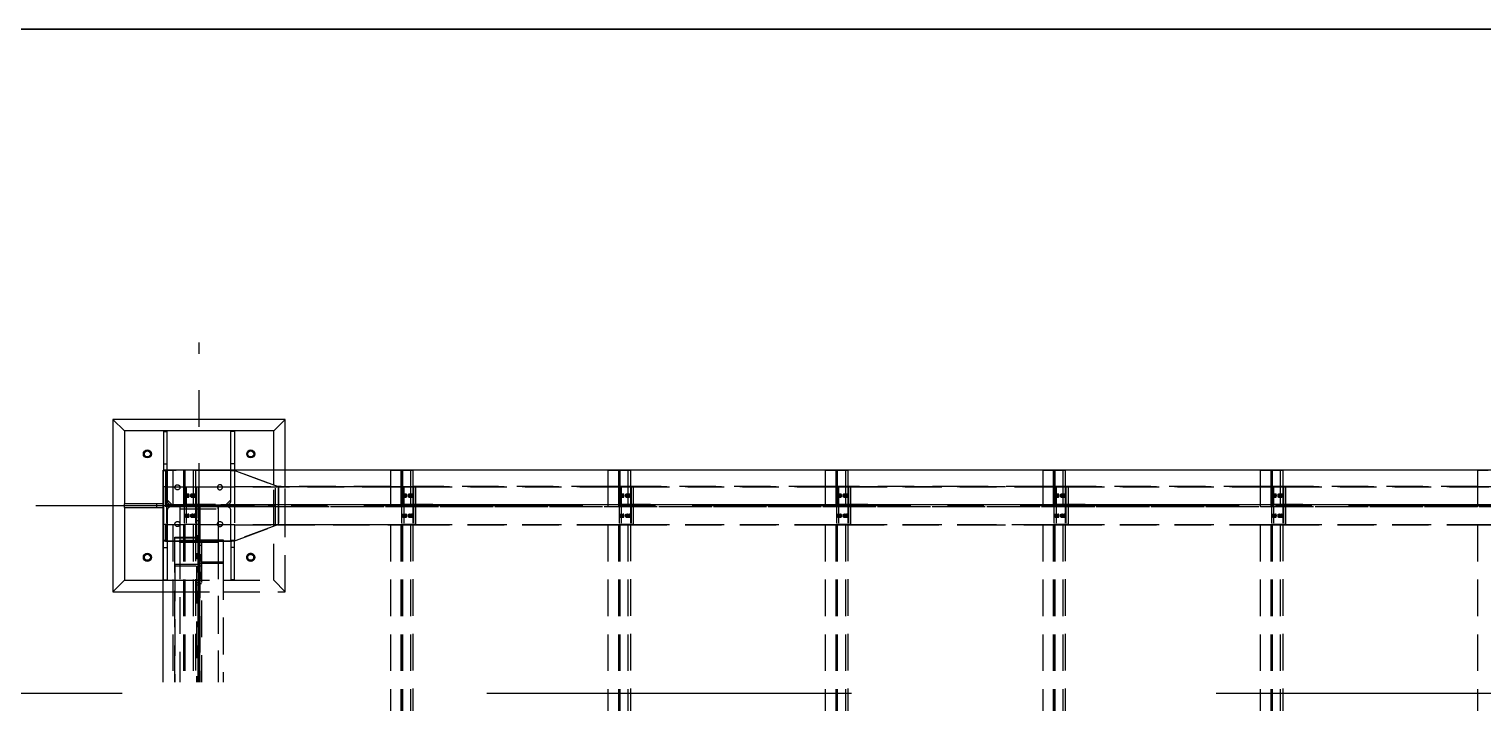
# Model space of a CAD drawing. Header units: millimetres. Extents: x 0 to 42050, y 0 to 29700.
# Drawn here: x 34969 to 35602, y 21889 to 22182 of the extents above; entities that cross this region are included whole.
import ezdxf

# ---------------------------------------------------------------- set-up
doc = ezdxf.new("R2010")
doc.units = ezdxf.units.MM
doc.header["$LTSCALE"] = 50
for name, pattern in [('CENTER2', [28.575, 19.05, -3.175, 3.175, -3.175]), ('HIDDEN2', [4.7625, 3.175, -1.5875]), ('PHANTOM', [63.5, 31.75, -6.35, 6.35, -6.35, 6.35, -6.35]), ('PHANTOM2', [31.75, 15.875, -3.175, 3.175, -3.175, 3.175, -3.175])]:
    doc.linetypes.add(name, pattern=pattern)
for name, color, linetype in [('ESTRUTURA EXISTENTE', 7, 'Continuous'), ('EXISTENTE', 8, 'PHANTOM2'), ('SDM', 7, 'Continuous'), ('TC1', 8, 'CENTER2'), ('TDM', 2, 'Continuous')]:
    doc.layers.add(name, color=color, linetype=linetype)
doc.layers.add('HIDDEN', color=8, linetype='HIDDEN2', transparency=0.4)
doc.layers.add('TLM', color=1, linetype='PHANTOM', lineweight=30)

# ---------------------------------------------------------------- blocks, each defined once
blk = doc.blocks.new('A$C0860f657')
at = {"layer": 'HIDDEN'}
for p, q in [((-20604.1, 3777.2), (-20604.1, 3747.2)), ((-20604.1, 3747.2), (-20603.8, 3747.2)), ((-20603.8, 3677.2), (-20603.8, 3748.7)), ((-20603.8, 3747.2), (-20603.8, 3747.2)), ((-20603.8, 3442.2), (-20603.8, 3747.2)), ((-20603.8, 3747.2), (-20588.4, 3747.2)), ((-20596.1, 3748.7), (-20596.1, 3440.7)), ((-20591.1, 3748.7), (-20591.1, 3677.2)), ((-20311.2, 3747.2), (-20588.4, 3747.2)), ((-20588.4, 3747.2), (-20588.4, 3615.7)), ((-20588.2, 3747.2), (-20588.2, 3748.7)), ((-20563.3, 3748.7), (-20563.3, 2826.8)), ((-20517.5, 3748.7), (-20517.5, 2826.8)), ((-20512.4, 3748.7), (-20512.4, 2826.8)), ((-20511.2, 3748.7), (-20511.2, 2826.8)), ((-20475.7, 3748.7), (-20475.7, 2826.8)), ((-20465.4, 3748.7), (-20465.4, 3677.2)), ((-20311.5, 3747.2), (-20311.5, 3748.7)), ((-20311.2, 3747.2), (-20295.8, 3747.2)), ((-20311.2, 3615.7), (-20311.2, 3747.2)), ((-20298.8, 3748.7), (-20103.8, 3677.2)), ((-20103.8, 3677.2), (-20298.8, 3748.7)), ((-20295.8, 3747.2), (-20295.8, 3442.2)), ((-20295.6, 3747.2), (-20295.8, 3747.2)), ((-20295.6, 3777.2), (-20295.6, 3747.5)), ((-20295.6, 3747.5), (-20295.6, 3747.2)), ((-20124.8, 3684.9), (-20124.8, 3748.7)), ((-20074.8, 3678.2), (-20074.8, 3748.7)), ((-19616.5, 3748.7), (-19616.5, -2559.3)), ((-19616.5, 3748.7), (-19570.7, 3748.7)), ((-19570.7, 3748.7), (-19562.5, 3748.7)), ((-19570.7, 3748.7), (-19570.7, -2559.3)), ((-19565.6, 3748.7), (-19565.6, -2559.3)), ((-19564.4, 3748.7), (-19564.4, -2559.3)), ((-19562.5, 3748.7), (-19562.2, 3748.7)), ((-19562.2, 3748.7), (-19528.2, 3748.7)), ((-19528.9, 3748.7), (-19528.9, -2559.3)), ((-19528.2, 3748.7), (-19518.6, 3748.7)), ((-19518.6, 3748.7), (-19518.6, 3677.2)), ((-18669.8, 3748.7), (-18669.8, -2559.3)), ((-18669.8, 3748.7), (-18623.9, 3748.7)), ((-18623.9, 3748.7), (-18615.7, 3748.7)), ((-18623.9, 3748.7), (-18623.9, -2559.3)), ((-18618.8, 3748.7), (-18618.8, -2559.3)), ((-18617.6, 3748.7), (-18617.6, -2559.3)), ((-18615.7, 3748.7), (-18615.4, 3748.7)), ((-18615.4, 3748.7), (-18581.4, 3748.7)), ((-18582.1, 3748.7), (-18582.1, -2559.3)), ((-18581.4, 3748.7), (-18571.8, 3748.7)), ((-18571.8, 3748.7), (-18571.8, 3677.2)), ((-17723, 3748.7), (-17723, -2559.3)), ((-17723, 3748.7), (-17677.1, 3748.7)), ((-17677.1, 3748.7), (-17668.9, 3748.7)), ((-17677.1, 3748.7), (-17677.1, -2559.3)), ((-17672.1, 3748.7), (-17672.1, -2559.3)), ((-17670.8, 3748.7), (-17670.8, -2559.3)), ((-17668.9, 3748.7), (-17668.6, 3748.7)), ((-17668.6, 3748.7), (-17634.6, 3748.7)), ((-17635.3, 3748.7), (-17635.3, -2559.3)), ((-17634.6, 3748.7), (-17625, 3748.7)), ((-17625, 3748.7), (-17625, 3677.2)), ((-16776.2, 3748.7), (-16776.2, -2559.3)), ((-16776.2, 3748.7), (-16730.4, 3748.7)), ((-16730.4, 3748.7), (-16722.2, 3748.7)), ((-16730.4, 3748.7), (-16730.4, -2559.3)), ((-16725.3, 3748.7), (-16725.3, -2559.3)), ((-16724.1, 3748.7), (-16724.1, -2559.3)), ((-16722.2, 3748.7), (-16721.8, 3748.7)), ((-16721.8, 3748.7), (-16687.9, 3748.7)), ((-16688.5, 3748.7), (-16688.5, -2559.3)), ((-16687.9, 3748.7), (-16678.2, 3748.7)), ((-16678.2, 3748.7), (-16678.2, 3677.2)), ((-15829.4, 3748.7), (-15829.4, -2559.3)), ((-15829.4, 3748.7), (-15783.6, 3748.7)), ((-15783.6, 3748.7), (-15775.4, 3748.7)), ((-15783.6, 3748.7), (-15783.6, -2559.3)), ((-15778.5, 3748.7), (-15778.5, -2559.3)), ((-15777.3, 3748.7), (-15777.3, -2559.3)), ((-15775.4, 3748.7), (-15775, 3748.7)), ((-15775, 3748.7), (-15741.1, 3748.7)), ((-15741.8, 3748.7), (-15741.8, -2559.3)), ((-15741.1, 3748.7), (-15731.4, 3748.7)), ((-15731.4, 3748.7), (-15731.4, 3677.2)), ((-14882.6, 3748.7), (-14882.6, -2559.3)), ((-14882.6, 3748.7), (-14836.8, 3748.7)), ((-20591.1, 3677.2), (-20603.8, 3677.2)), ((-20603.8, 3677.2), (-20603.8, 3512.2)), ((-20591.1, 3677.2), (-20563.3, 3677.2)), ((-20591.1, 3677.2), (-20591.1, 3512.2)), ((-20591.1, 3677.2), (-20591.1, 3512.2)), ((-20563.3, 3677.2), (-20514.4, 3677.2)), ((-20514.4, 3677.2), (-20505.5, 3677.2)), ((-20514.4, 3677.2), (-20514.4, 3512.2)), ((-20505.5, 3677.2), (-20505.5, 3512.2)), ((-20505.5, 3677.2), (-20453.4, 3677.2)), ((-20465.4, 3677.2), (-20465.4, 3512.2)), ((-20462.3, 3677.2), (-20462.3, 3512.2)), ((-20453.4, 3677.2), (-19616.5, 3677.2)), ((-20453.4, 3677.2), (-20453.4, 3599.4)), ((-20295.8, 3678.2), (-20103.8, 3678.2)), ((-20295.8, 3678.2), (-20295.8, 3511.2)), ((-20124.8, 3504.5), (-20124.8, 3684.9)), ((-20116.5, 3512.2), (-20116.5, 3677.2)), ((-20103.8, 3678.2), (-20106.5, 3678.2)), ((-19616.5, 3678.2), (-20103.8, 3678.2)), ((-20103.8, 3677.2), (-20103.8, 3678.2)), ((-20103.8, 3678.2), (-19616.5, 3678.2)), ((-20103.8, 3677.2), (-20103.8, 3677.2)), ((-20103.8, 3677.2), (-20103.8, 3512.2)), ((-20103.8, 3512.2), (-20103.8, 3677.2)), ((-20074.8, 3511.2), (-20074.8, 3678.2)), ((-19616.5, 3678.2), (-19518.6, 3678.2)), ((-19616.5, 3677.2), (-19567.6, 3677.2)), ((-19567.6, 3677.2), (-19558.7, 3677.2)), ((-19567.6, 3677.2), (-19567.6, 3512.2)), ((-19558.7, 3677.2), (-19558.7, 3512.2)), ((-19558.7, 3677.2), (-19506.6, 3677.2)), ((-18669.8, 3678.2), (-19518.6, 3678.2)), ((-19518.6, 3678.2), (-18669.8, 3678.2)), ((-19518.6, 3677.2), (-19518.6, 3512.2)), ((-19515.5, 3677.2), (-19515.5, 3512.2)), ((-19506.6, 3677.2), (-18669.8, 3677.2)), ((-19506.6, 3677.2), (-19506.6, 3599.4)), ((-18571.8, 3678.2), (-18669.8, 3678.2)), ((-18669.8, 3677.2), (-18620.8, 3677.2)), ((-18620.8, 3677.2), (-18611.9, 3677.2)), ((-18620.8, 3677.2), (-18620.8, 3512.2)), ((-18611.9, 3677.2), (-18611.9, 3512.2)), ((-18611.9, 3677.2), (-18559.8, 3677.2)), ((-17723, 3678.2), (-18571.8, 3678.2)), ((-18571.8, 3678.2), (-17723, 3678.2)), ((-18571.8, 3677.2), (-18571.8, 3512.2)), ((-18568.7, 3677.2), (-18568.7, 3512.2)), ((-18559.8, 3677.2), (-17723, 3677.2)), ((-18559.8, 3677.2), (-18559.8, 3599.4)), ((-17625, 3678.2), (-17723, 3678.2)), ((-17723, 3677.2), (-17674, 3677.2)), ((-17674, 3677.2), (-17665.1, 3677.2)), ((-17674, 3677.2), (-17674, 3512.2)), ((-17665.1, 3677.2), (-17665.1, 3512.2)), ((-17665.1, 3677.2), (-17613, 3677.2)), ((-17097.3, 3678.2), (-17625, 3678.2)), ((-17625, 3678.2), (-17097.3, 3678.2)), ((-17625, 3677.2), (-17625, 3512.2)), ((-17621.9, 3677.2), (-17621.9, 3512.2)), ((-17613, 3677.2), (-16776.2, 3677.2)), ((-17613, 3677.2), (-17613, 3599.4)), ((-16776.2, 3678.2), (-17097.3, 3678.2)), ((-17097.3, 3678.2), (-16776.2, 3678.2)), ((-16678.2, 3678.2), (-16776.2, 3678.2)), ((-16776.2, 3677.2), (-16727.3, 3677.2)), ((-16727.3, 3677.2), (-16718.3, 3677.2)), ((-16727.3, 3677.2), (-16727.3, 3512.2)), ((-16718.3, 3677.2), (-16718.3, 3512.2)), ((-16718.3, 3677.2), (-16666.2, 3677.2)), ((-15829.4, 3678.2), (-16678.2, 3678.2)), ((-16678.2, 3678.2), (-15829.4, 3678.2)), ((-16678.2, 3677.2), (-16678.2, 3512.2)), ((-16675.1, 3677.2), (-16675.1, 3512.2)), ((-16666.2, 3677.2), (-15829.4, 3677.2)), ((-16666.2, 3677.2), (-16666.2, 3599.4)), ((-15731.4, 3678.2), (-15829.4, 3678.2)), ((-15829.4, 3677.2), (-15780.5, 3677.2)), ((-15780.5, 3677.2), (-15771.5, 3677.2)), ((-15780.5, 3677.2), (-15780.5, 3512.2)), ((-15771.5, 3677.2), (-15771.5, 3512.2)), ((-15771.5, 3677.2), (-15719.4, 3677.2)), ((-14882.6, 3678.2), (-15731.4, 3678.2)), ((-15731.4, 3678.2), (-14882.6, 3678.2)), ((-15731.4, 3677.2), (-15731.4, 3512.2)), ((-15728.4, 3677.2), (-15728.4, 3512.2)), ((-15719.4, 3677.2), (-14882.6, 3677.2)), ((-15719.4, 3677.2), (-15719.4, 3599.4)), ((-14882.6, 3678.2), (-14784.7, 3678.2)), ((-14882.6, 3677.2), (-14833.7, 3677.2)), ((-20588.4, 3619.6), (-20568.4, 3599.6)), ((-20509, 3645.4), (-20495.3, 3645.4)), ((-20509, 3631.4), (-20495.3, 3631.4)), ((-20483.4, 3645.4), (-20469.7, 3645.4)), ((-20483.4, 3631.4), (-20469.7, 3631.4)), ((-20331.2, 3599.6), (-20311.2, 3619.6)), ((-19562.3, 3645.4), (-19548.5, 3645.4)), ((-19562.3, 3631.4), (-19548.5, 3631.4)), ((-19536.6, 3645.4), (-19522.9, 3645.4)), ((-19536.6, 3631.4), (-19522.9, 3631.4)), ((-18615.5, 3645.4), (-18601.8, 3645.4)), ((-18615.5, 3631.4), (-18601.8, 3631.4)), ((-18589.8, 3645.4), (-18576.1, 3645.4)), ((-18589.8, 3631.4), (-18576.1, 3631.4)), ((-17668.7, 3645.4), (-17655, 3645.4)), ((-17668.7, 3631.4), (-17655, 3631.4)), ((-17643, 3645.4), (-17629.3, 3645.4)), ((-17643, 3631.4), (-17629.3, 3631.4)), ((-16721.9, 3645.4), (-16708.2, 3645.4)), ((-16721.9, 3631.4), (-16708.2, 3631.4)), ((-16696.2, 3645.4), (-16682.5, 3645.4)), ((-16696.2, 3631.4), (-16682.5, 3631.4)), ((-15775.1, 3645.4), (-15761.4, 3645.4)), ((-15775.1, 3631.4), (-15761.4, 3631.4)), ((-15749.5, 3645.4), (-15735.8, 3645.4)), ((-15749.5, 3631.4), (-15735.8, 3631.4)), ((-20603.8, 3602.6), (-20605.5, 3602.6)), ((-20605.5, 3586.7), (-20603.8, 3586.7)), ((-8765.5, 3597.8), (-20591.1, 3597.8)), ((-20386.6, 3591.6), (-20591.1, 3591.6)), ((-20591.1, 3591.6), (-8765.5, 3591.6)), ((-20588.4, 3573.6), (-20588.4, 3442.2)), ((-20572.3, 3599.6), (-20327.3, 3599.6)), ((-20327.3, 3589.7), (-20572.3, 3589.7)), ((-20568.4, 3599.6), (-20331.2, 3599.6)), ((-20533.3, 3591.2), (-20366.3, 3591.2)), ((-20533.3, 3591.2), (-20533.3, 3443.7)), ((-20533.3, 3581.2), (-20366.3, 3581.2)), ((-20509, 3557.9), (-20495.3, 3557.9)), ((-20505.5, 3599.4), (-20505.5, 3589.9)), ((-20477.3, 3599.4), (-20505.5, 3599.4)), ((-20477.3, 3589.9), (-20505.5, 3589.9)), ((-20483.4, 3557.9), (-20469.7, 3557.9)), ((-20477.3, 3599.4), (-20477.3, 3589.9)), ((-20388.4, 3599.4), (-20477.3, 3599.4)), ((-20388.4, 3589.9), (-20477.3, 3589.9)), ((-20453.8, 3589.7), (-20445.9, 3589.7)), ((-20453.8, 2826.8), (-20453.8, 3589.7)), ((-20453.6, 3583.3), (-20453.6, 3591.2)), ((-20453.6, 3576.2), (-20453.6, 3583.3)), ((-20446, 3576.2), (-20453.6, 3576.2)), ((-20453.6, 3576.2), (-20453.6, 2826.8)), ((-20453.4, 3599.4), (-20453.4, 3589.9)), ((-20453.4, 3589.9), (-20453.4, 3512.2)), ((-20446, 3591.2), (-20446, 3583.3)), ((-20446, 2826.8), (-20446, 3591.2)), ((-20446, 3583.3), (-20446, 3576.2)), ((-20445.9, 3589.7), (-20445.9, 2826.8)), ((-20388.4, 3599.4), (-20388.4, 3589.9)), ((-20378.2, 3599.4), (-20388.4, 3599.4)), ((-20378.2, 3589.9), (-20388.4, 3589.9)), ((-20386.6, 3591.5), (-20386.6, 3597.9)), ((-20386.6, 3597.9), (-20116.5, 3597.9)), ((-20116.5, 3591.5), (-20386.6, 3591.5)), ((-20378.2, 3599.4), (-20378.2, 3589.9)), ((-20366.3, 3581.2), (-20366.3, 3591.2)), ((-20366.3, 3591.2), (-20366.3, 3440.7)), ((-20311.2, 3442.2), (-20311.2, 3573.6)), ((-20295.8, 3598.5), (-20287.9, 3598.5)), ((-20287.9, 3590.9), (-20295.8, 3590.9)), ((-20287.9, 3598.5), (-20280.8, 3598.5)), ((-20280.8, 3590.9), (-20287.9, 3590.9)), ((-8920.3, 3598.5), (-20280.8, 3598.5)), ((-20280.8, 3598.5), (-20280.8, 3590.9)), ((-20280.8, 3590.9), (-8920.3, 3590.9)), ((-19562.3, 3557.9), (-19548.5, 3557.9)), ((-19558.7, 3599.4), (-19558.7, 3589.9)), ((-19530.5, 3599.4), (-19558.7, 3599.4)), ((-19530.5, 3589.9), (-19558.7, 3589.9)), ((-19536.6, 3557.9), (-19522.9, 3557.9)), ((-19530.5, 3599.4), (-19530.5, 3589.9)), ((-19441.7, 3599.4), (-19530.5, 3599.4)), ((-19441.7, 3589.9), (-19530.5, 3589.9)), ((-19506.6, 3599.4), (-19506.6, 3589.9)), ((-19506.6, 3589.9), (-19506.6, 3512.2)), ((-19441.7, 3599.4), (-19441.7, 3589.9)), ((-19431.4, 3599.4), (-19441.7, 3599.4)), ((-19431.4, 3589.9), (-19441.7, 3589.9)), ((-19431.4, 3599.4), (-19431.4, 3589.9)), ((-18615.5, 3557.9), (-18601.8, 3557.9)), ((-18611.9, 3599.4), (-18611.9, 3589.9)), ((-18583.7, 3599.4), (-18611.9, 3599.4)), ((-18583.7, 3589.9), (-18611.9, 3589.9)), ((-18589.8, 3557.9), (-18576.1, 3557.9)), ((-18583.7, 3599.4), (-18583.7, 3589.9)), ((-18494.9, 3599.4), (-18583.7, 3599.4)), ((-18494.9, 3589.9), (-18583.7, 3589.9)), ((-18559.8, 3599.4), (-18559.8, 3589.9)), ((-18559.8, 3589.9), (-18559.8, 3512.2)), ((-18494.9, 3599.4), (-18494.9, 3589.9)), ((-18484.6, 3599.4), (-18494.9, 3599.4)), ((-18484.6, 3589.9), (-18494.9, 3589.9)), ((-18484.6, 3599.4), (-18484.6, 3589.9)), ((-17668.7, 3557.9), (-17655, 3557.9)), ((-17665.1, 3599.4), (-17665.1, 3589.9)), ((-17636.9, 3599.4), (-17665.1, 3599.4)), ((-17636.9, 3589.9), (-17665.1, 3589.9)), ((-17643, 3557.9), (-17629.3, 3557.9)), ((-17636.9, 3599.4), (-17636.9, 3589.9)), ((-17548.1, 3599.4), (-17636.9, 3599.4)), ((-17548.1, 3589.9), (-17636.9, 3589.9)), ((-17613, 3599.4), (-17613, 3589.9)), ((-17613, 3589.9), (-17613, 3512.2)), ((-17548.1, 3599.4), (-17548.1, 3589.9)), ((-17537.8, 3599.4), (-17548.1, 3599.4)), ((-17537.8, 3589.9), (-17548.1, 3589.9)), ((-17537.8, 3599.4), (-17537.8, 3589.9)), ((-16721.9, 3557.9), (-16708.2, 3557.9)), ((-16718.3, 3599.4), (-16718.3, 3589.9)), ((-16690.1, 3599.4), (-16718.3, 3599.4)), ((-16690.1, 3589.9), (-16718.3, 3589.9)), ((-16696.2, 3557.9), (-16682.5, 3557.9)), ((-16690.1, 3599.4), (-16690.1, 3589.9)), ((-16601.3, 3599.4), (-16690.1, 3599.4)), ((-16601.3, 3589.9), (-16690.1, 3589.9)), ((-16666.2, 3599.4), (-16666.2, 3589.9)), ((-16666.2, 3589.9), (-16666.2, 3512.2)), ((-16601.3, 3599.4), (-16601.3, 3589.9)), ((-16591, 3599.4), (-16601.3, 3599.4)), ((-16591, 3589.9), (-16601.3, 3589.9)), ((-16591, 3599.4), (-16591, 3589.9)), ((-15775.1, 3557.9), (-15761.4, 3557.9)), ((-15771.5, 3599.4), (-15771.5, 3589.9)), ((-15743.4, 3599.4), (-15771.5, 3599.4)), ((-15743.4, 3589.9), (-15771.5, 3589.9)), ((-15749.5, 3557.9), (-15735.8, 3557.9)), ((-15743.4, 3599.4), (-15743.4, 3589.9)), ((-15654.5, 3599.4), (-15743.4, 3599.4)), ((-15654.5, 3589.9), (-15743.4, 3589.9)), ((-15719.4, 3599.4), (-15719.4, 3589.9)), ((-15719.4, 3589.9), (-15719.4, 3512.2)), ((-15654.5, 3599.4), (-15654.5, 3589.9)), ((-15644.2, 3599.4), (-15654.5, 3599.4)), ((-15644.2, 3589.9), (-15654.5, 3589.9)), ((-15644.2, 3599.4), (-15644.2, 3589.9)), ((-20591.1, 3512.2), (-20603.8, 3512.2)), ((-20603.8, 3512.2), (-20603.8, 3440.7)), ((-20591.1, 3512.2), (-20563.3, 3512.2)), ((-20591.1, 3440.7), (-20591.1, 3512.2)), ((-20563.3, 3512.2), (-20514.4, 3512.2)), ((-20505.5, 3512.2), (-20514.4, 3512.2)), ((-20509, 3543.9), (-20495.3, 3543.9)), ((-20453.4, 3512.2), (-20505.5, 3512.2)), ((-20483.4, 3543.9), (-20469.7, 3543.9)), ((-20465.4, 3512.2), (-20465.4, 2826.8)), ((-20460.2, 3462.4), (-20460.2, 3528)), ((-20457, 3530.5), (-20453.8, 3530.5)), ((-20453.8, 3530.5), (-20453.8, 3452.6)), ((-20453.8, 2826.8), (-20453.8, 3530.5)), ((-20453.4, 3512.2), (-19616.5, 3512.2)), ((-20366.3, 3512.2), (-20366.3, 3506.6)), ((-20298.8, 3440.7), (-20103.8, 3512.2)), ((-20103.8, 3512.2), (-20298.8, 3440.7)), ((-20295.8, 3511.2), (-20106.5, 3511.2)), ((-20124.8, 3269.7), (-20124.8, 3504.5)), ((-20106.5, 3511.2), (-20103.8, 3511.2)), ((-20103.8, 3512.2), (-20103.8, 3512.2)), ((-20103.8, 3512.2), (-20103.8, 3512.2)), ((-20103.8, 3512.2), (-19616.5, 3512.2)), ((-20103.8, 3511.2), (-20103.8, 3512.2)), ((-20103.8, 3511.2), (-19616.5, 3511.2)), ((-20074.8, 3219.7), (-20074.8, 3511.2)), ((-19616.5, 3512.2), (-19518.6, 3512.2)), ((-19616.5, 3511.2), (-19518.6, 3511.2)), ((-19558.7, 3512.2), (-19567.6, 3512.2)), ((-19562.3, 3543.9), (-19548.5, 3543.9)), ((-19506.6, 3512.2), (-19558.7, 3512.2)), ((-19536.6, 3543.9), (-19522.9, 3543.9)), ((-19518.6, 3512.2), (-18669.8, 3512.2)), ((-19518.6, 3512.2), (-19518.6, -2322.8)), ((-19518.6, 3511.2), (-18669.8, 3511.2)), ((-19506.6, 3512.2), (-18669.8, 3512.2)), ((-18669.8, 3512.2), (-18571.8, 3512.2)), ((-18669.8, 3511.2), (-18571.8, 3511.2)), ((-18611.9, 3512.2), (-18620.8, 3512.2)), ((-18615.5, 3543.9), (-18601.8, 3543.9)), ((-18559.8, 3512.2), (-18611.9, 3512.2)), ((-18589.8, 3543.9), (-18576.1, 3543.9)), ((-18571.8, 3512.2), (-17723, 3512.2)), ((-18571.8, 3512.2), (-18571.8, -2322.8)), ((-18571.8, 3511.2), (-17723, 3511.2)), ((-18559.8, 3512.2), (-17723, 3512.2)), ((-17723, 3512.2), (-17625, 3512.2)), ((-17723, 3511.2), (-17625, 3511.2)), ((-17665.1, 3512.2), (-17674, 3512.2)), ((-17668.7, 3543.9), (-17655, 3543.9)), ((-17613, 3512.2), (-17665.1, 3512.2)), ((-17643, 3543.9), (-17629.3, 3543.9)), ((-17625, 3512.2), (-16776.2, 3512.2)), ((-17625, 3512.2), (-17625, -2322.8)), ((-17625, 3511.2), (-17097.3, 3511.2)), ((-17613, 3512.2), (-16776.2, 3512.2)), ((-17097.3, 3511.2), (-16776.2, 3511.2)), ((-16776.2, 3512.2), (-16678.2, 3512.2)), ((-16776.2, 3511.2), (-16678.2, 3511.2)), ((-16718.3, 3512.2), (-16727.3, 3512.2)), ((-16721.9, 3543.9), (-16708.2, 3543.9)), ((-16666.2, 3512.2), (-16718.3, 3512.2)), ((-16696.2, 3543.9), (-16682.5, 3543.9)), ((-16678.2, 3512.2), (-15829.4, 3512.2)), ((-16678.2, 3512.2), (-16678.2, -2322.8)), ((-16678.2, 3511.2), (-15829.4, 3511.2)), ((-16666.2, 3512.2), (-15829.4, 3512.2)), ((-15829.4, 3512.2), (-15731.4, 3512.2)), ((-15829.4, 3511.2), (-15731.4, 3511.2)), ((-15771.5, 3512.2), (-15780.5, 3512.2)), ((-15775.1, 3543.9), (-15761.4, 3543.9)), ((-15719.4, 3512.2), (-15771.5, 3512.2)), ((-15749.5, 3543.9), (-15735.8, 3543.9)), ((-15731.4, 3512.2), (-14882.6, 3512.2)), ((-15731.4, 3512.2), (-15731.4, -2322.8)), ((-15731.4, 3511.2), (-14882.6, 3511.2)), ((-15719.4, 3512.2), (-14882.6, 3512.2)), ((-14882.6, 3512.2), (-14784.7, 3512.2)), ((-14882.6, 3511.2), (-14784.7, 3511.2)), ((-20604.1, 3412.2), (-20604.1, 3442.2)), ((-20604.1, 3442.2), (-20603.8, 3442.2)), ((-20603.8, 3442.2), (-20603.8, 3442.2)), ((-20588.4, 3442.2), (-20603.8, 3442.2)), ((-20591.1, 3440.7), (-20603.8, 3440.7)), ((-20563.3, 3440.7), (-20603.8, 3440.7)), ((-20596.1, 3440.7), (-20465.4, 3440.7)), ((-20588.4, 3442.2), (-20588.2, 3442.2)), ((-20588.2, 3442.2), (-20588.2, 3440.7)), ((-20588.2, 3440.7), (-20588.2, 3412.2)), ((-20465.4, 3440.7), (-20563.3, 3440.7)), ((-20555.4, 3452.6), (-20555.4, 3455)), ((-20453.8, 3452.6), (-20555.4, 3452.6)), ((-20555.4, 2826.8), (-20555.4, 3452.6)), ((-20552.2, 3457.5), (-20466.6, 3457.5)), ((-20533.3, 3433.7), (-20533.3, 3443.7)), ((-20533.3, 3443.7), (-20366.3, 3443.7)), ((-20465.4, 3433.7), (-20533.3, 3433.7)), ((-20533.3, 3433.7), (-20533.3, 2826.8)), ((-20465.4, 3440.7), (-20298.8, 3440.7)), ((-20298.8, 3440.7), (-20465.4, 3440.7)), ((-20366.3, 3433.7), (-20465.4, 3433.7)), ((-20460.2, 3464), (-20453.8, 3464)), ((-20460.2, 3442), (-20453.8, 3442)), ((-20445.9, 3464), (-20453.8, 3464)), ((-20445.9, 3442), (-20453.8, 3442)), ((-20445.9, 3368.7), (-20445.9, 3446.5)), ((-20445.9, 3446.5), (-20344.3, 3446.5)), ((-20445.9, 2826.8), (-20445.9, 3446.5)), ((-20442.7, 3421.7), (-20445.9, 3421.7)), ((-20439.5, 3436.7), (-20439.5, 3371.1)), ((-20439.5, 3419.2), (-20439.5, 2826.8)), ((-20347.5, 3441.6), (-20433.1, 3441.6)), ((-20366.3, 3443.7), (-20366.3, 3440.7)), ((-20366.3, 3440.7), (-20366.3, 2826.8)), ((-20366.3, 3440.7), (-20366.3, 3433.7)), ((-20366.3, 3433.7), (-20366.3, 2826.8)), ((-20344.3, 3446.5), (-20344.3, 3444.1)), ((-20344.3, 3446.5), (-20344.3, 3440.7)), ((-20344.3, 3440.7), (-20344.3, 3346.5)), ((-20295.6, 3442.2), (-20311.5, 3442.2)), ((-20311.5, 3442.2), (-20311.5, 3440.7)), ((-20311.5, 3440.7), (-20311.5, 3412.2)), ((-20295.8, 3442.2), (-20311.2, 3442.2)), ((-20295.6, 3441.9), (-20295.6, 3442.2)), ((-20295.6, 3412.2), (-20295.6, 3441.9)), ((-20604.1, 3271.2), (-20604.1, 3412.2)), ((-20604.1, 3412.2), (-20588.2, 3412.2)), ((-20588.2, 3412.2), (-20588.2, 3271.2)), ((-20460.2, 3386.9), (-20453.8, 3386.9)), ((-20460.2, 3364.9), (-20453.8, 3364.9)), ((-20445.9, 3398), (-20453.8, 3398)), ((-20445.9, 3386.9), (-20453.8, 3386.9)), ((-20445.9, 3380.1), (-20453.8, 3380.1)), ((-20445.9, 3364.9), (-20453.8, 3364.9)), ((-20445.9, 3358.1), (-20453.8, 3358.1)), ((-20453.8, 3355.2), (-20439.5, 3355.2)), ((-20439.5, 3380.1), (-20445.9, 3380.1)), ((-20442.7, 3368.7), (-20445.9, 3368.7)), ((-20439.5, 3358.1), (-20445.9, 3358.1)), ((-20295.6, 3412.2), (-20311.5, 3412.2)), ((-20311.5, 3412.2), (-20311.5, 3271.2)), ((-20295.6, 3271.2), (-20295.6, 3412.2)), ((-20555.4, 3337.8), (-20555.4, 2826.8)), ((-20453.8, 3337.8), (-20555.4, 3337.8)), ((-20552.2, 3332.8), (-20466.6, 3332.8)), ((-20460.2, 3327.9), (-20460.2, 2826.8)), ((-20453.8, 3333.2), (-20439.5, 3333.2)), ((-20445.9, 3303), (-20453.8, 3303)), ((-20445.9, 3343.8), (-20366.3, 3343.8)), ((-20439.5, 3303), (-20445.9, 3303)), ((-20366.3, 3348.7), (-20433.1, 3348.7)), ((-20347.5, 3348.7), (-20366.3, 3348.7)), ((-20366.3, 3343.8), (-20344.3, 3343.8)), ((-20344.3, 3346.5), (-20344.3, 2826.8)), ((-20344.3, 3343.8), (-20344.3, 3346.3)), ((-20344.3, 3343.8), (-20344.3, 2826.8)), ((-20605.5, 3269.7), (-20563.3, 3269.7)), ((-20604.1, 3271.2), (-20588.2, 3271.2)), ((-20563.3, 3269.7), (-20344.3, 3269.7)), ((-20460.2, 3271.3), (-20445.9, 3271.3)), ((-20460.2, 3249.3), (-20445.9, 3249.3)), ((-20457, 3259.9), (-20453.8, 3259.9)), ((-20445.9, 3282.8), (-20453.8, 3282.8)), ((-20445.9, 3281), (-20453.8, 3281)), ((-20453.8, 3278.1), (-20439.5, 3278.1)), ((-20453.8, 3256.1), (-20439.5, 3256.1)), ((-20453.8, 3247.8), (-20445.9, 3247.8)), ((-20439.5, 3281), (-20445.9, 3281)), ((-20344.3, 3269.7), (-20124.8, 3269.7)), ((-20295.6, 3271.2), (-20311.5, 3271.2)), ((-20074.8, 3219.7), (-20124.8, 3269.7)), ((-20605.5, 3219.7), (-20563.3, 3219.7)), ((-20563.3, 3219.7), (-20344.3, 3219.7)), ((-20460.2, 3194.2), (-20445.9, 3194.2)), ((-20460.2, 3172.2), (-20445.9, 3172.2)), ((-20445.9, 3205.6), (-20453.8, 3205.6)), ((-20453.8, 3183.6), (-20445.9, 3183.6)), ((-20344.3, 3219.7), (-20074.8, 3219.7)), ((-20453.8, 3139), (-20445.9, 3139)), ((-20453.8, 3090.4), (-20445.9, 3090.4)), ((-20453.8, 3086), (-20445.9, 3086)), ((-20453.8, 3074.8), (-20445.9, 3074.8)), ((-20453.8, 3021.8), (-20445.9, 3021.8)), ((-20453.8, 2977.2), (-20445.9, 2977.2)), ((-20453.8, 2913), (-20445.9, 2913))]:
    blk.add_line(p, q, dxfattribs=at)
for centre, radius in [((-20543.8, 3674.7), 11), ((-20543.8, 3514.7), 11), ((-20358.8, 3514.7), 11), ((-20224.8, 3369.7), 17.5), ((-20224.8, 3369.7), 16), ((-20224.8, 3369.7), 13)]:
    blk.add_circle(centre, radius, dxfattribs=at)
for centre, radius, start, end in [((-20358.8, 3674.7), 11, 166.86342, 40.84127), ((-20358.8, 3674.7), 11, 40.85259, 166.86342), ((-20358.8, 3674.7), 11, 13.13656, 166.86344), ((-20572.3, 3615.7), 16.1, 180, 270), ((-20327.3, 3615.7), 16.1, 270, 360), ((-20572.3, 3573.6), 16.1, 90, 180), ((-20327.3, 3573.6), 16.1, 0, 90), ((-20358.8, 3514.7), 11, 193.13656, 346.86344)]:
    blk.add_arc(centre, radius, start, end, dxfattribs=at)
for centre, major_axis, ratio, start_param, end_param in [((-20509, 3638.4), (0, -7), 0.34202, -4.712389, 1.570796), ((-20504.3, 3638.4), (0, 7), 0.34202, -3.141592653589792, 3.141592653589794), ((-20483.4, 3638.4), (0, -7), 0.34202, -4.712389, 1.570796), ((-20478.6, 3638.4), (0, 7), 0.34202, -3.141592653589792, 3.141592653589794), ((-19562.3, 3638.4), (0, -7), 0.34202, -4.712389, 1.570796), ((-19557.5, 3638.4), (0, 7), 0.34202, -3.141592653589792, 3.141592653589794), ((-19536.6, 3638.4), (0, -7), 0.34202, -4.712389, 1.570796), ((-19531.8, 3638.4), (0, 7), 0.34202, -3.141592653589792, 3.141592653589794), ((-18615.5, 3638.4), (0, -7), 0.34202, -4.712389, 1.570796), ((-18610.7, 3638.4), (0, 7), 0.34202, -3.141592653589792, 3.141592653589794), ((-18589.8, 3638.4), (0, -7), 0.34202, -4.712389, 1.570796), ((-18585, 3638.4), (0, 7), 0.34202, -3.141592653589792, 3.141592653589794), ((-17668.7, 3638.4), (0, -7), 0.34202, -4.712389, 1.570796), ((-17663.9, 3638.4), (0, 7), 0.34202, -3.141592653589792, 3.141592653589794), ((-17643, 3638.4), (0, -7), 0.34202, -4.712389, 1.570796), ((-17638.3, 3638.4), (0, 7), 0.34202, -3.141592653589792, 3.141592653589794), ((-16721.9, 3638.4), (0, -7), 0.34202, -4.712389, 1.570796), ((-16717.1, 3638.4), (0, 7), 0.34202, -3.141592653589792, 3.141592653589794), ((-16696.2, 3638.4), (0, -7), 0.34202, -4.712389, 1.570796), ((-16691.5, 3638.4), (0, 7), 0.34202, -3.141592653589792, 3.141592653589794), ((-15775.1, 3638.4), (0, -7), 0.34202, -4.712389, 1.570796), ((-15770.3, 3638.4), (0, 7), 0.34202, -3.141592653589792, 3.141592653589794), ((-15749.5, 3638.4), (0, -7), 0.34202, -4.712389, 1.570796), ((-15744.7, 3638.4), (0, 7), 0.34202, -3.141592653589792, 3.141592653589794), ((-20509, 3550.9), (0, -7), 0.34202, -4.712389, 1.570796), ((-20504.3, 3550.9), (0, 7), 0.34202, -3.141592653589792, 3.141592653589794), ((-20483.4, 3550.9), (0, -7), 0.34202, -4.712389, 1.570796), ((-20478.6, 3550.9), (0, 7), 0.34202, -3.141592653589792, 3.141592653589794), ((-20386.6, 3581.8), (28.7, 0), 0.34202, 1.570779, 1.570796), ((-19562.3, 3550.9), (0, -7), 0.34202, -4.712389, 1.570796), ((-19557.5, 3550.9), (0, 7), 0.34202, -3.141592653589792, 3.141592653589794), ((-19536.6, 3550.9), (0, -7), 0.34202, -4.712389, 1.570796), ((-19531.8, 3550.9), (0, 7), 0.34202, -3.141592653589792, 3.141592653589794), ((-18615.5, 3550.9), (0, -7), 0.34202, -4.712389, 1.570796), ((-18610.7, 3550.9), (0, 7), 0.34202, -3.141592653589792, 3.141592653589794), ((-18589.8, 3550.9), (0, -7), 0.34202, -4.712389, 1.570796), ((-18585, 3550.9), (0, 7), 0.34202, -3.141592653589792, 3.141592653589794), ((-17668.7, 3550.9), (0, -7), 0.34202, -4.712389, 1.570796), ((-17663.9, 3550.9), (0, 7), 0.34202, -3.141592653589792, 3.141592653589794), ((-17643, 3550.9), (0, -7), 0.34202, -4.712389, 1.570796), ((-17638.3, 3550.9), (0, 7), 0.34202, -3.141592653589792, 3.141592653589794), ((-16721.9, 3550.9), (0, -7), 0.34202, -4.712389, 1.570796), ((-16717.1, 3550.9), (0, 7), 0.34202, -3.141592653589792, 3.141592653589794), ((-16696.2, 3550.9), (0, -7), 0.34202, -4.712389, 1.570796), ((-16691.5, 3550.9), (0, 7), 0.34202, -3.141592653589792, 3.141592653589794), ((-15775.1, 3550.9), (0, -7), 0.34202, -4.712389, 1.570796), ((-15770.3, 3550.9), (0, 7), 0.34202, -3.141592653589792, 3.141592653589794), ((-15749.5, 3550.9), (0, -7), 0.34202, -4.712389, 1.570796), ((-15744.7, 3550.9), (0, 7), 0.34202, -3.141592653589792, 3.141592653589794), ((-20466.6, 3462.4), (6.4, 0), 0.766397, -1.570798, -0.000002), ((-20460.2, 3453), (0, 11), 0.000001, -4.776141, 1.507044), ((-20442.7, 3419.2), (3.2, 0), 0.766397, 0, 1.570796), ((-20433.1, 3436.7), (-6.4, 0), 0.766397, -1.570798, -0.000002), ((-20460.2, 3375.9), (0, 11), 0.000001, -4.776141, 1.507044), ((-20445.9, 3369.1), (0, -11), 0.000001, -2.902171, 3.381014), ((-20552.2, 3335.3), (-3.2, 0), 0.766397, 0, 1.570796), ((-20445.9, 3292), (0, -11), 0.000001, -2.902171, 3.381014), ((-20347.5, 3346.3), (3.2, 0), 0.766397, 0, 1.570796), ((-20457, 3262.3), (-3.2, 0), 0.766397, 0, 1.570796)]:
    blk.add_ellipse(centre, major_axis=major_axis, ratio=ratio, start_param=start_param, end_param=end_param, dxfattribs=at)
at = {"layer": 'HIDDEN', "extrusion": (0, 0, -1)}
for centre, major_axis, ratio, start_param, end_param in [((-20504.3, 3638.4), (0, 7), 0.34202, -4.712389, 1.570796), ((-20495.3, 3638.4), (0, 7), 0.34202, -3.141592653589794, 3.141592653589792), ((-20478.6, 3638.4), (0, 7), 0.34202, -4.712389, 1.570796), ((-20469.7, 3638.4), (0, 7), 0.34202, -3.141592653589794, 3.141592653589792), ((-19557.5, 3638.4), (0, 7), 0.34202, -4.712389, 1.570796), ((-19548.5, 3638.4), (0, 7), 0.34202, -3.141592653589794, 3.141592653589792), ((-19531.8, 3638.4), (0, 7), 0.34202, -4.712389, 1.570796), ((-19522.9, 3638.4), (0, 7), 0.34202, -3.141592653589794, 3.141592653589792), ((-18610.7, 3638.4), (0, 7), 0.34202, -4.712389, 1.570796), ((-18601.8, 3638.4), (0, 7), 0.34202, -3.141592653589794, 3.141592653589792), ((-18585, 3638.4), (0, 7), 0.34202, -4.712389, 1.570796), ((-18576.1, 3638.4), (0, 7), 0.34202, -3.141592653589794, 3.141592653589792), ((-17663.9, 3638.4), (0, 7), 0.34202, -4.712389, 1.570796), ((-17655, 3638.4), (0, 7), 0.34202, -3.141592653589794, 3.141592653589792), ((-17638.3, 3638.4), (0, 7), 0.34202, -4.712389, 1.570796), ((-17629.3, 3638.4), (0, 7), 0.34202, -3.141592653589794, 3.141592653589792), ((-16717.1, 3638.4), (0, 7), 0.34202, -4.712389, 1.570796), ((-16708.2, 3638.4), (0, 7), 0.34202, -3.141592653589794, 3.141592653589792), ((-16691.5, 3638.4), (0, 7), 0.34202, -4.712389, 1.570796), ((-16682.5, 3638.4), (0, 7), 0.34202, -3.141592653589794, 3.141592653589792), ((-15770.3, 3638.4), (0, 7), 0.34202, -4.712389, 1.570796), ((-15761.4, 3638.4), (0, 7), 0.34202, -3.141592653589794, 3.141592653589792), ((-15744.7, 3638.4), (0, 7), 0.34202, -4.712389, 1.570796), ((-15735.8, 3638.4), (0, 7), 0.34202, -3.141592653589794, 3.141592653589792), ((-20504.3, 3550.9), (0, 7), 0.34202, -4.712389, 1.570796), ((-20495.3, 3550.9), (0, 7), 0.34202, -3.141592653589794, 3.141592653589792), ((-20478.6, 3550.9), (0, 7), 0.34202, -4.712389, 1.570796), ((-20469.7, 3550.9), (0, 7), 0.34202, -3.141592653589794, 3.141592653589792), ((-19557.5, 3550.9), (0, 7), 0.34202, -4.712389, 1.570796), ((-19548.5, 3550.9), (0, 7), 0.34202, -3.141592653589794, 3.141592653589792), ((-19531.8, 3550.9), (0, 7), 0.34202, -4.712389, 1.570796), ((-19522.9, 3550.9), (0, 7), 0.34202, -3.141592653589794, 3.141592653589792), ((-18610.7, 3550.9), (0, 7), 0.34202, -4.712389, 1.570796), ((-18601.8, 3550.9), (0, 7), 0.34202, -3.141592653589794, 3.141592653589792), ((-18585, 3550.9), (0, 7), 0.34202, -4.712389, 1.570796), ((-18576.1, 3550.9), (0, 7), 0.34202, -3.141592653589794, 3.141592653589792), ((-17663.9, 3550.9), (0, 7), 0.34202, -4.712389, 1.570796), ((-17655, 3550.9), (0, 7), 0.34202, -3.141592653589794, 3.141592653589792), ((-17638.3, 3550.9), (0, 7), 0.34202, -4.712389, 1.570796), ((-17629.3, 3550.9), (0, 7), 0.34202, -3.141592653589794, 3.141592653589792), ((-16717.1, 3550.9), (0, 7), 0.34202, -4.712389, 1.570796), ((-16708.2, 3550.9), (0, 7), 0.34202, -3.141592653589794, 3.141592653589792), ((-16691.5, 3550.9), (0, 7), 0.34202, -4.712389, 1.570796), ((-16682.5, 3550.9), (0, 7), 0.34202, -3.141592653589794, 3.141592653589792), ((-15770.3, 3550.9), (0, 7), 0.34202, -4.712389, 1.570796), ((-15761.4, 3550.9), (0, 7), 0.34202, -3.141592653589794, 3.141592653589792), ((-15744.7, 3550.9), (0, 7), 0.34202, -4.712389, 1.570796), ((-15735.8, 3550.9), (0, 7), 0.34202, -3.141592653589794, 3.141592653589792), ((-20457, 3528), (-3.2, 0), 0.766397, 0.000002, 1.570798), ((-20552.2, 3455), (-3.2, 0), 0.766397, 0.000002, 1.570798), ((-20453.8, 3453), (0, -11), 0.000001, -4.648637, 1.634548), ((-20347.5, 3444.1), (3.2, 0), 0.766397, 0.000002, 1.570798), ((-20453.8, 3375.9), (0, -11), 0.000001, -4.648637, 1.634548), ((-20442.7, 3371.1), (3.2, 0), 0.766397, 0.000002, 1.570798), ((-20439.5, 3369.1), (0, -11), 0.000001, -3.380922510953401, 2.902262796226185), ((-20466.6, 3327.9), (6.4, 0), 0.766397, -1.570796, 0), ((-20433.1, 3353.6), (-6.4, 0), 0.766397, -1.570796, 0), ((-20439.5, 3292), (0, -11), 0.000001, -3.380922510953401, 2.902262796226185)]:
    blk.add_ellipse(centre, major_axis=major_axis, ratio=ratio, start_param=start_param, end_param=end_param, dxfattribs=at)
at = {"layer": 'HIDDEN'}
blk.add_rational_spline([(-20132.2, 3591.6), (-20259.4, 3591.6), (-20386.6, 3591.6)], [1.00076506346, 1.00076324525, 1.00075963676], degree=2, dxfattribs=at)
at = {"layer": 'TC1'}
for p, q in [((-20449.8, 2826.8), (-20449.8, 4305.3)), ((-21160.4, 3594.7), (3494.6, 3594.7))]:
    blk.add_line(p, q, dxfattribs=at)
blk = doc.blocks.new('A$Cb39763ff')
at = {"layer": 'ESTRUTURA EXISTENTE'}
for p, q in [((-24215.5, 8875), (-24165.5, 8825)), ((-23465.5, 8875), (-24215.5, 8875)), ((-24215.5, 8875), (-24215.5, 8125)), ((-23515.5, 8825), (-23465.5, 8875)), ((-23465.5, 8654), (-23465.5, 8875)), ((-24165.5, 8825), (-24165.5, 8507.9)), ((-23515.5, 8825), (-24165.5, 8825)), ((-23994.8, 8823.5), (-23978.9, 8823.5)), ((-23994.8, 8823.5), (-23994.8, 8682.5)), ((-23978.9, 8682.5), (-23978.9, 8823.5)), ((-23686.3, 8823.5), (-23702.2, 8823.5)), ((-23702.2, 8682.5), (-23702.2, 8823.5)), ((-23686.3, 8823.5), (-23686.3, 8682.5)), ((-23515.5, 8654), (-23515.5, 8825)), ((-23994.8, 8682.5), (-23978.9, 8682.5)), ((-23994.8, 8682.5), (-23994.8, 8654)), ((-23978.9, 8654), (-23978.9, 8682.5)), ((-23686.3, 8682.5), (-23702.2, 8682.5)), ((-23702.2, 8654), (-23702.2, 8682.5)), ((-23686.3, 8682.5), (-23686.3, 8654)), ((-18070.6, 8654), (-23996.1, 8654)), ((-23996.1, 7732.1), (-23996.1, 8654)), ((-23986.8, 8654), (-23954, 8654)), ((-24165.5, 8492), (-24165.5, 8507.9)), ((-24024.5, 8507.9), (-24165.5, 8507.9)), ((-24165.5, 8492), (-24024.5, 8492)), ((-24165.5, 8492), (-24165.5, 8175)), ((-24024.5, 8492), (-24024.5, 8507.9)), ((-23996.1, 8507.9), (-24024.5, 8507.9)), ((-24024.5, 8492), (-23996.1, 8492)), ((-24215.5, 8125), (-24165.5, 8175)), ((-24165.5, 8175), (-23996.1, 8175)), ((-24215.5, 8125), (-23996.1, 8125))]:
    blk.add_line(p, q, dxfattribs=at)
for centre, radius in [((-24065.5, 8725), 17.5), ((-24065.5, 8725), 16), ((-24065.5, 8725), 13), ((-23615.5, 8725), 17.5), ((-23615.5, 8725), 16), ((-23615.5, 8725), 13), ((-24065.5, 8275), 17.5), ((-24065.5, 8275), 16), ((-24065.5, 8275), 13)]:
    blk.add_circle(centre, radius, dxfattribs=at)
blk = doc.blocks.new('A$C8ff1fb60')
at = {"layer": 'EXISTENTE'}
blk.add_line((1118.04, 1941.75), (-4782.03, 1941.76), dxfattribs=at)
at = {"layer": 'TLM', "ltscale": 0.5}
blk.add_lwpolyline([(-1846.11, 2231.04), (760.25, 2231.04), (760.25, 1241.04), (-1846.11, 1241.04)], close=True, dxfattribs=at)
at = {"xscale": 0.1, "yscale": 0.1, "zscale": 0.1}
blk.add_blockref('A$Cb39763ff', (678.04, 1173.54), dxfattribs=at)
at = {"layer": 'SDM', "xscale": 0.1, "yscale": 0.1, "zscale": 0.1}
blk.add_blockref('A$C0860f657', (338.97, 1664.07), dxfattribs=at)

msp = doc.modelspace()

# ---------------------------------------------------------------- block references
at = {"layer": 'TDM'}
msp.add_blockref('A$C8ff1fb60', (36749.24, 19951.45), dxfattribs=at)

doc.saveas('drawing.dxf')
